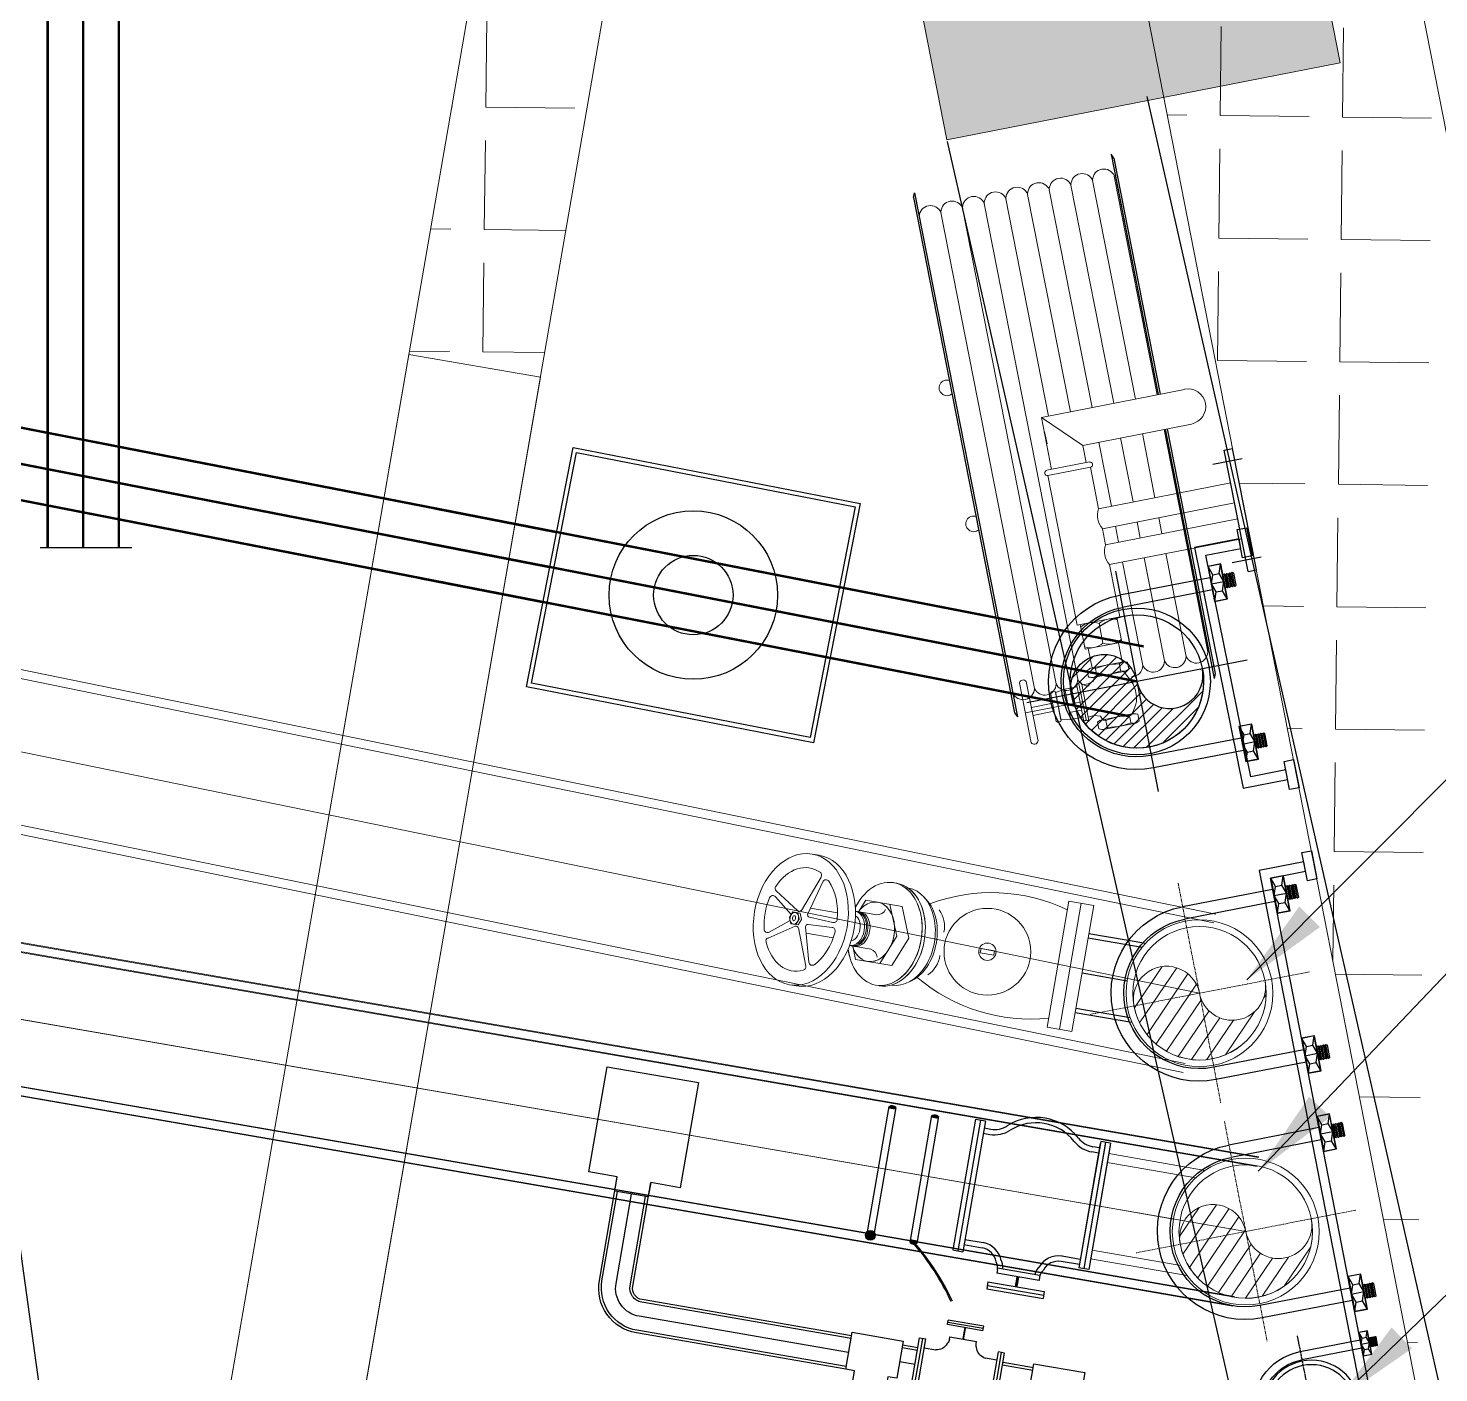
# Model space of a CAD drawing. Header units: inches. Extents: x 257070 to 799932, y -17980 to 269260.
# Drawn here: x 303376 to 304960, y 165335 to 166845 of the extents above; entities that cross this region are included whole.
import ezdxf

# ---------------------------------------------------------------- set-up
doc = ezdxf.new("R2010")
doc.units = ezdxf.units.IN
doc.header["$MEASUREMENT"] = 0
doc.linetypes.add('CENTER', pattern=[2, 1.25, -0.25, 0.25, -0.25])
for name, color, linetype, lineweight in [('0-AES-F-FIRE BOX', 1, 'Continuous', 15), ('0-AES-F-SPRINKLER PIPE', 10, 'Continuous', 15), ('0_AES_HOSE REEL DRUM', 240, 'Continuous', 5), ('E--CONCRETE-4', 4, 'Continuous', 40), ('E--CONCRETE-SHADE', 253, 'Continuous', 20), ('F--BRICKWALL-3', 252, 'Continuous', 30)]:
    doc.layers.add(name, color=color, linetype=linetype, lineweight=lineweight)
doc.layers.add('0-AES-F-HYDRANT PIPE', color=7, linetype='Continuous', lineweight=15, true_color=0xf57247)
for name, color, linetype in [('0-AES-F-RETURN  PIPE', 3, 'Continuous'), ('0-AES-F-SPRINKLER', 10, 'Continuous'), ('0-AES-P-PIPE SUPPORT', 7, 'Continuous'), ('0-aes-water curtan pipe', 200, 'Continuous'), ('basement1_AP$0$A-_ROAD----_E-_-', 2, 'Continuous'), ('FIRE', 10, 'Continuous')]:
    doc.layers.add(name, color=color, linetype=linetype)
doc.styles.get("Standard").update_dxf_attribs({"font": 'arial.ttf'})
doc.dimstyles.new('AES-PLUMBING', dxfattribs={"dimtxt": 100, "dimasz": 100, "dimexe": 0, "dimexo": 0, "dimgap": 0.01, "dimtad": 1, "dimdec": 0, "dimdsep": 46, "dimtxsty": 'Standard', "dimcen": 10, "dimclrd": 7, "dimclre": 7, "dimclrt": 7, "dimadec": 0, "dimazin": 0, "dimtfac": 1, "dimtdec": 0, "dimtmove": 0, "dimatfit": 3, "dimfxl": 1, "dimlwd": -1, "dimlwe": -1, "dimarcsym": 1})

# ---------------------------------------------------------------- blocks, each defined once
blk = doc.blocks.new('A$C1F3236FD')
at = {"color": 1, "linetype": 'ByBlock'}
for p, q in [((274, 4142, 1186077), (274, 420, 1186077)), ((444, 4144, 1186077), (444, 423, 1186077)), ((614, 4147, 1186077), (614, 425, 1186077)), ((784, 4149, 1186077), (784, 2450, 1186077)), ((954, 4151, 1186077), (954, 2450, 1186077)), ((1124, 4154, 1186077), (1124, 2450, 1186077)), ((1294, 4156, 1186077), (1294, 2450, 1186077)), ((1464, 4159, 1186077), (1464, 2450, 1186077)), ((1634, 4161, 1186077), (1634, 2450, 1186077)), ((1642, 4166, 1186077), (1642, 2450, 1186077)), ((727, 2450, 1186077), (1848, 2450, 1186077)), ((727, 2450, 1186077), (727, 2044, 1186077)), ((998, 2179, 1186077), (727, 2450, 1186077)), ((998, 2179, 1186077), (1848, 2179, 1186077)), ((998, 2179, 1186077), (998, 2044, 1186077)), ((1124, 2179, 1186077), (1124, 1678, 1186077)), ((1294, 2179, 1186077), (1294, 1678, 1186077)), ((1464, 2179, 1186077), (1464, 1678, 1186077)), ((691, 2044, 1186077), (1023, 2044, 1186077)), ((691, 2003, 1186077), (691, 833, 1186077)), ((691, 2003, 1186077), (1023, 2003, 1186077)), ((1023, 2003, 1186077), (1023, 1678, 1186077)), ((1023, 1678, 1186077), (2057, 1678, 1186077)), ((1023, 1522, 1186077), (2057, 1522, 1186077)), ((1023, 1522, 1186077), (1023, 1396, 1186077)), ((1124, 1522, 1186077), (1124, 1396, 1186077)), ((1294, 1522, 1186077), (1294, 1396, 1186077)), ((1464, 1522, 1186077), (1464, 1396, 1186077)), ((1023, 1396, 1186077), (2057, 1396, 1186077)), ((1023, 1241, 1186077), (2057, 1241, 1186077)), ((1023, 1241, 1186077), (1023, 833, 1186077)), ((1124, 1241, 1186077), (1124, 432, 1186077)), ((1294, 1241, 1186077), (1294, 435, 1186077)), ((1464, 1241, 1186077), (1464, 437, 1186077)), ((1023, 833, 1186077), (691, 833, 1186077)), ((714, 833, 1186077), (714, 640, 1186077)), ((857, 660, 1186077), (857, 813, 1186077)), ((1000, 833, 1186077), (1000, 640, 1186077)), ((714, 640, 1186077), (1000, 640, 1186077)), ((739, 640, 1186077), (739, 489, 1186077)), ((975, 640, 1186077), (975, 489, 1186077)), ((169, 16, 1186077), (169, 484, 1186077)), ((223, 16, 1186077), (223, 484, 1186077)), ((699, 425, 1186077), (699, 479, 1186077)), ((729, 489, 1186077), (985, 489, 1186077)), ((764, 415, 1186077), (764, 489, 1186077)), ((950, 415, 1186077), (950, 489, 1186077)), ((1015, 425, 1186077), (1015, 479, 1186077)), ((390, 138, 1186077), (390, 363, 1186077)), ((503, 369, 1186077), (427, 357, 1186077)), ((427, 138, 1186077), (427, 363, 1186077)), ((427, 144, 1186077), (427, 357, 1186077)), ((597, 369, 1186077), (503, 369, 1186077)), ((503, 369, 1186077), (503, 131, 1186077)), ((597, 110, 1186077), (597, 391, 1186077)), ((617, 110, 1186077), (617, 391, 1186077)), ((637, 110, 1186077), (637, 391, 1186077)), ((733, 415, 1186077), (987, 415, 1186077)), ((637, 250, 1186077), (171, 250, 1186077)), ((390, 281, 1186077), (223, 281, 1186077)), ((390, 219, 1186077), (223, 219, 1186077)), ((503, 131, 1186077), (427, 144, 1186077)), ((597, 187, 1186077), (503, 187, 1186077)), ((597, 131, 1186077), (503, 131, 1186077)), ((699, 19, 1186077), (699, 73, 1186077)), ((729, 83, 1186077), (985, 83, 1186077)), ((733, 9, 1186077), (987, 9, 1186077)), ((764, 9, 1186077), (764, 83, 1186077)), ((950, 9, 1186077), (950, 83, 1186077)), ((1015, 19, 1186077), (1015, 73, 1186077))]:
    blk.add_line(p, q, dxfattribs=at)
for points in [[(764, 479), (754, 483), (746, 487), (740, 489), (734, 489), (727, 489), (720, 487), (711, 483), (699, 479)], [(764, 479), (795, 483), (820, 487), (840, 489), (858, 489), (876, 489), (895, 487), (920, 483), (950, 479)], [(950, 479), (960, 483), (968, 487), (975, 489), (981, 489), (987, 489), (994, 487), (1003, 483), (1015, 479)], [(764, 425), (754, 421), (746, 418), (740, 416), (734, 415), (727, 416), (720, 418), (711, 421), (699, 425)], [(764, 425), (795, 421), (820, 418), (840, 416), (858, 415), (876, 416), (895, 418), (920, 421), (950, 425)], [(950, 425), (960, 421), (968, 418), (975, 416), (981, 415), (987, 416), (994, 418), (1003, 421), (1015, 425)], [(969, 415), (990, 381), (1005, 352), (1016, 327), (1024, 306), (1029, 287), (1031, 270), (1032, 254), (1032, 238), (1031, 223), (1030, 206), (1028, 189), (1023, 171), (1015, 151), (1004, 130), (988, 106), (968, 80)], [(764, 73), (754, 77), (746, 80), (740, 82), (734, 83), (727, 82), (720, 80), (711, 77), (699, 73)], [(764, 19), (754, 14), (746, 11), (740, 9), (734, 9), (727, 9), (720, 11), (711, 14), (699, 19)], [(764, 73), (795, 77), (820, 80), (840, 82), (858, 83), (876, 82), (895, 80), (920, 77), (950, 73)], [(764, 19), (795, 14), (820, 11), (840, 9), (858, 9), (876, 9), (895, 11), (920, 14), (950, 19)], [(950, 73), (960, 77), (968, 80), (975, 82), (981, 83), (987, 82), (994, 80), (1003, 77), (1015, 73)], [(950, 19), (960, 14), (968, 11), (975, 9), (981, 9), (987, 9), (994, 11), (1003, 14), (1015, 19)]]:
    blk.add_lwpolyline(points, dxfattribs=at)
at = {"color": 1, "linetype": 'ByBlock', "elevation": 1186077}
for points in [[(741, 415), (731, 386), (685, 374), (637, 376)], [(741, 85), (731, 114), (685, 126), (637, 124)]]:
    blk.add_lwpolyline(points, dxfattribs=at)
at = {"color": 1, "linetype": 'ByBlock'}
for centre, radius, start, end in [((1039, 4137, 1186077), 86.9, 11.195, 167.1741), ((1209, 4139, 1186077), 86.9, 11.195, 167.1741), ((1379, 4142, 1186077), 86.9, 11.195, 167.1741), ((1549, 4144, 1186077), 86.9, 11.195, 167.1741), ((189, 4125, 1186077), 86.9, 11.195, 167.1741), ((359, 4127, 1186077), 86.9, 11.195, 167.1741), ((529, 4130, 1186077), 86.9, 11.195, 167.1741), ((699, 4132, 1186077), 86.9, 11.195, 167.1741), ((869, 4135, 1186077), 86.9, 11.195, 167.1741), ((60, 2813, 1186077), 60.2, 60.8161, 299.1839), ((1848, 2315, 1186077), 136, 270, 90), ((691, 2023, 1186077), 20.5, 90, 270), ((1023, 2023, 1186077), 20.5, 270, 90), ((60, 1749, 1186077), 60.2, 60.8161, 299.1839), ((1151, 1600, 1186077), 149, 148.6174, 211.3826), ((1151, 1319, 1186077), 149, 148.6174, 211.3826), ((785, 690, 1186077), 143, 59.5464, 119.6317), ((930, 690, 1186077), 143, 60.3683, 120.4536), ((785, 783, 1186077), 143, 240.3683, 300.4536), ((930, 783, 1186077), 143, 239.5464, 299.6317), ((196, 471, 1186077), 30, 26.6415, 153.3585), ((1209, 452, 1186077), 86.9, 192.8259, 348.805), ((1379, 454, 1186077), 86.9, 192.8259, 348.805), ((1549, 456, 1186077), 86.9, 192.8259, 348.805), ((189, 437, 1186077), 86.9, 192.8259, 348.805), ((359, 439, 1186077), 86.9, 192.8259, 348.805), ((409, 345, 1186077), 25.8, 43.7157, 136.2843), ((529, 442, 1186077), 86.9, 192.8259, 348.805), ((699, 444, 1186077), 86.9, 192.8259, 264.8765), ((1039, 449, 1186077), 86.9, 259.6321, 348.805), ((409, 155, 1186077), 25.8, 223.7157, 316.2843), ((607, 110, 1186077), 9.95, 180, 0), ((627, 110, 1186077), 9.95, 180, 0), ((196, 30, 1186077), 30, 206.6415, 333.3585)]:
    blk.add_arc(centre, radius, start, end, dxfattribs=at)
at = {"layer": 'FIRE', "color": 1, "linetype": 'ByBlock'}
for p, q in [((89, 4297, 1186077), (104, 4331, 1186077)), ((89, 4297, 1186077), (89, 265, 1186077)), ((104, 4331, 1186077), (104, 230, 1186077)), ((1657, 4297, 1186077), (1642, 4331, 1186077)), ((1642, 4331, 1186077), (1642, 2450, 1186077)), ((1657, 4297, 1186077), (1657, 2450, 1186077)), ((731, 2243, 1186077), (731, 2338, 1186077)), ((1634, 2179, 1186077), (1634, 439, 1186077)), ((1642, 2179, 1186077), (1642, 444, 1186077)), ((1642, 2179, 1186077), (1642, 230, 1186077)), ((1657, 2179, 1186077), (1657, 265, 1186077)), ((1949, 1844, 1186077), (2178, 1844, 1186077)), ((2057, 1934, 1186077), (2122, 1934, 1186077)), ((2057, 984, 1186077), (2057, 1934, 1186077)), ((2122, 984, 1186077), (2122, 1934, 1186077)), ((1949, 1075, 1186077), (2178, 1075, 1186077)), ((2057, 984, 1186077), (2122, 984, 1186077)), ((89, 265, 1186077), (104, 230, 1186077)), ((1657, 265, 1186077), (1642, 230, 1186077))]:
    blk.add_line(p, q, dxfattribs=at)
blk = doc.blocks.new('A$C554B747C')
at = {"layer": '0-AES-F-FIRE BOX'}
for p, q in [((71.6, 108.8), (-71.9, 108.8)), ((-71.9, 108.8), (-71.9, 80.5)), ((71.6, 108.8), (71.6, 80.5)), ((71.6, 94.6), (-71.9, 94.6)), ((71.6, 80.5), (-71.9, 80.5)), ((2.5, 7.7), (-2.5, 7.7)), ((-2.5, -7.7), (-2.5, 7.7)), ((2.5, -7.7), (2.5, 7.7)), ((2.5, -7.7), (-2.5, -7.7)), ((0, -89.4), (-33.7, -103.1)), ((0, -89.4), (33.7, -103.1)), ((0, -103.1), (-33.7, -116.9)), ((-33.7, -144.4), (-33.7, -103.1)), ((0, -103.1), (33.7, -116.9)), ((33.7, -144.4), (33.7, -103.1)), ((58.4, -116.9), (58.4, -113.2)), ((-19.5, -153.8), (-19.5, -129.3)), ((19.5, -153.8), (19.5, -129.3)), ((-33.7, -144.4), (-19.5, -150.2)), ((33.7, -144.4), (19.5, -150.2)), ((-14.4, -173.4), (-14.4, -204.1)), ((14.4, -173.4), (14.4, -204.1)), ((-2.8, -176.5), (-4.1, -203.6)), ((2.8, -176.5), (4.1, -203.6)), ((-74.5, -204.6), (-74.5, -212.7)), ((-50.8, -198.3), (-9.9, -213.8)), ((-45.8, -195.5), (-7.4, -206)), ((45.8, -195.5), (7.4, -206)), ((50.8, -198.3), (9.9, -213.8)), ((74.5, -212.7), (74.5, -204.6)), ((-26.9, -245.4), (-8.7, -217.7)), ((0, -211.8), (-6.7, -214.6)), ((0, -214.6), (-6.7, -217.3)), ((-6.7, -222.8), (-6.7, -214.6)), ((0, -211.8), (6.7, -214.6)), ((0, -214.6), (6.7, -217.3)), ((6.7, -222.8), (6.7, -214.6)), ((26.9, -245.4), (8.7, -217.7)), ((-20.2, -245.1), (-3.4, -224.2)), ((0, -225.6), (-6.7, -222.8)), ((0, -225.6), (6.7, -222.8)), ((20.2, -245.1), (3.4, -224.2))]:
    blk.add_line(p, q, dxfattribs=at)
for radius in [48.7, 9.69]:
    blk.add_circle((0, 0), radius, dxfattribs=at)
for centre, radius, start, end in [((127.5, 27), 196.6, 164.2108, 210.5213), ((-127.5, 27), 196.6, 329.4787, 15.7892), ((-14.5, -83), 31.2, 88.0313, 135.9908), ((14.5, -83), 31.2, 44.0092, 91.9687), ((-30.5, -131.5), 11.2, 11.0684, 72.6602), ((30.5, -131.5), 11.2, 107.3398, 168.9316), ((-6.7, -176.3), 3.89, 357.2205, 94.7862), ((6.7, -176.3), 3.89, 85.2138, 182.7795), ((-44.8, -191.8), 3.89, 133.8645, 254.7795), ((44.8, -191.8), 3.89, 285.2205, 46.1355), ((-52.2, -201.9), 3.89, 69.2205, 155.1588), ((-6.7, -203.5), 2.6, 254.7795, 357.2205), ((6.7, -203.5), 2.6, 182.7795, 285.2205), ((52.2, -201.9), 3.89, 24.8412, 110.7795), ((-10.9, -216.3), 2.6, 326.7795, 69.2205), ((10.9, -216.3), 2.6, 110.7795, 213.2205), ((-30.1, -243.3), 3.89, 245.9255, 326.7795), ((-17.1, -247.6), 3.89, 141.2205, 257.3777), ((17.1, -247.6), 3.89, 282.6223, 38.7795), ((30.1, -243.3), 3.89, 213.2205, 294.0745)]:
    blk.add_arc(centre, radius, start, end, dxfattribs=at)
for centre, major_axis, ratio, start_param, end_param in [((0, -99.5), (55.2, 0), 0.707107, -0.004902, 3.146495), ((0, -94.9), (-52.3, 0), 0.701646, 3.553827, 5.87095), ((0, -113.2), (58.4, 0), 0.707107, 0, 2.786111), ((0, -116.9), (-58.4, 0), 0.707107, 1.987436, 5.918785), ((0, -130.7), (-33.7, 0), 0.721611, 2.186239, 6.007537), ((0, -116.9), (58.4, 0), 0.707107, 3.784133, 4.295749), ((0, -130.7), (33.7, 0), 0.721611, 3.417241, 4.096946), ((0, -148), (-19.5, 0), 0.707107, 3.141593, 6.283185), ((0, -150.4), (-19.5, 0), 0.707107, 3.141593, 6.283185), ((0, -152), (-19.5, 0), 0.707107, 3.141593, 6.283185), ((0, -154.1), (-19.5, 0), 0.707107, 3.16624, 6.258538), ((0, -204.6), (-74.5, 0), 0.707107, 3.141593, 6.283185), ((0, -154.3), (-14.4, 0), 0.619861, 3.293146, 6.131632), ((0, -212.7), (-58.6, 0), 0.693384, -1.450623, -0.624962), ((0, -212.7), (58.6, 0), 0.693384, 0.624962, 1.450623), ((0, -212.7), (-58.6, 0), 0.693384, -0.310604, 0.998397), ((0, -212.7), (58.6, 0), 0.693384, -0.998397, 0.310604), ((0, -212.7), (58.6, 0), 0.693384, 4.400005, 5.024773)]:
    blk.add_ellipse(centre, major_axis=major_axis, ratio=ratio, start_param=start_param, end_param=end_param, dxfattribs=at)
at = {"layer": '0-AES-F-FIRE BOX', "extrusion": (0, 0, -1)}
for centre, major_axis, ratio, start_param, end_param in [((0, -116.9), (58.4, 0), 0.707107, 1.987436, 5.918785), ((0, -113.2), (-58.4, 0), 0.707107, 0, 2.786111), ((0, -130.7), (33.7, 0), 0.721611, 2.186239, 6.007537)]:
    blk.add_ellipse(centre, major_axis=major_axis, ratio=ratio, start_param=start_param, end_param=end_param, dxfattribs=at)
at = {"layer": '0-AES-F-FIRE BOX'}
for centre, major_axis, ratio in [((0, -212.7), (74.5, 0), 0.707107), ((0, -220.1), (6.74, 0), 0.721611), ((0, -220.4), (-2.9, 0), 0.586664)]:
    blk.add_ellipse(centre, major_axis=major_axis, ratio=ratio, dxfattribs=at)
blk = doc.blocks.new('A$C254949A7')
at = {"color": 7, "linetype": 'Continuous', "lineweight": -3}
for p, q in [((-0.0213, 0.0548), (0.0191, 0.0547)), ((-0.0213, 0.0498), (-0.0213, 0.0548)), ((-0.0213, 0.0523), (0.0191, 0.0523)), ((-0.0213, 0.0498), (0.0191, 0.0498)), ((0.0191, 0.0498), (0.0191, 0.0547)), ((0.0141, 0.0365), (-0.0163, 0.0365)), ((-0.0163, 0.0338), (-0.0163, 0.0365)), ((0.0141, 0.0338), (0.0141, 0.0365)), ((-0.0497, -0.0303), (-0.0496, 0.0292)), ((-0.0496, 0.0292), (-0.0425, 0.0292)), ((-0.0496, 0.0292), (-0.0425, 0.0292)), ((-0.0461, -0.0303), (-0.0461, 0.0292)), ((-0.0425, -0.0303), (-0.0425, 0.0292)), ((-0.0425, -0.0303), (-0.0425, 0.0292)), ((-0.0425, 0.0197), (-0.0294, 0.0197)), ((0.0403, 0.0196), (0.0272, 0.0196)), ((0.0403, -0.0303), (0.0403, 0.0297)), ((0.0474, 0.0297), (0.0403, 0.0297)), ((0.0403, -0.0303), (0.0403, 0.0297)), ((0.0474, 0.0297), (0.0403, 0.0297)), ((0.0438, -0.0303), (0.0438, 0.0297)), ((0.0474, -0.0303), (0.0474, 0.0297)), ((-0.0497, -0.0303), (-0.0425, -0.0303)), ((-0.0425, -0.0186), (-0.0377, -0.0186)), ((0.0403, -0.0211), (0.0355, -0.0211)), ((0.0474, -0.0303), (0.0403, -0.0303))]:
    blk.add_line(p, q, dxfattribs=at)
at = {"color": 7, "linetype": 'Continuous', "lineweight": -3, "const_width": 0.00206}
blk.add_lwpolyline([(-0.0011, 0.0365), (-0.0011, 0.0498)], dxfattribs=at)
at = {"color": 7, "linetype": 'Continuous', "lineweight": -3}
for centre, radius, start, end in [((-0.0246, 0.0338), 0.00825, 321.8485, 359.9703), ((0.0223, 0.0338), 0.00825, 179.9703, 218.0921), ((-0.0307, 0.0329), 0.0133, 275.3958, 341.6166), ((0.0284, 0.0329), 0.0133, 198.324, 264.5448), ((-0.0378, -0.0351), 0.0165, 47.8481, 89.9703), ((0, 0), 0.0352, 220.6421, 313.9336), ((0.0355, -0.0376), 0.0165, 89.9703, 132.0925)]:
    blk.add_arc(centre, radius, start, end, dxfattribs=at)
blk = doc.blocks.new('A$C626256CC')
at = {"layer": '0-AES-F-SPRINKLER PIPE', "lineweight": -3}
for points in [[(60.7, -312.7, -0.05453), (62, -313.9, -0.072254), (160.7, -250.2), (160, -248.2, 0.075072)], [(-150.9, -271.4), (-152.8, -282.6, -0.322125)], [(-147.9, -271.9), (-150.9, -271.4), (-152.8, -282.6), (-149.9, -283.1)], [(63, -308.3), (57.6, -307.4), (55.6, -318.6), (61, -319.5)], [(61, -319.5, 0.322125), (63, -308.3)], [(-166.3, -343.5), (-168.3, -354.7, -0.322125)], [(-163.4, -344), (-166.3, -343.5), (-168.3, -354.7), (-165.3, -355.2)], [(50.3, -378.4, 1), (47.5, -394.5, 1)], [(42.9, -391.2, 0.322158), (44.8, -380)]]:
    blk.add_hatch(color=7, dxfattribs=at).paths.add_polyline_path(points)
at = {"layer": '0-AES-F-SPRINKLER PIPE', "color": 7, "linetype": 'Continuous', "lineweight": -3}
for p, q in [((-106.4, 18.4), (-109.3, 1.7)), ((-109.3, 1.7), (103.5, -35.1)), ((-107.8, 10), (104.9, -26.7)), ((-106.4, 18.4), (106.4, -18.4)), ((-105.4, 1), (103.5, -35.1)), ((-103.9, 9.4), (104.9, -26.7)), ((-102.5, 17.7), (106.4, -18.4)), ((-98.2, -0.2), (-100.1, -11.5)), ((-89.5, -1.7), (-91.4, -13)), ((106.4, -18.4), (103.5, -35.1)), ((106.4, -18.4), (103.5, -35.1)), ((89.6, -32.7), (84.2, -63.4)), ((98.3, -34.2), (93, -64.9)), ((127.6, -188.2), (143.9, -93.3)), ((133.4, -189.2), (149.8, -94.3)), ((143.9, -93.3), (155.6, -95.4)), ((143.9, -93.3), (155.6, -95.4)), ((116.4, -100.7), (104.1, -172)), ((125.1, -102.2), (112.8, -173.5)), ((118.7, -101.1), (125.1, -102.2)), ((139.2, -190.2), (155.6, -95.4)), ((-131.8, -194.7), (-129.8, -183.4)), ((-123.1, -196.2), (-121.1, -184.9)), ((106.4, -172.4), (112.8, -173.5)), ((127.6, -188.2), (139.2, -190.2)), ((-146.6, -209.3), (-143.7, -192.6)), ((-146.6, -209.3), (-143.7, -192.6)), ((-146.6, -209.3), (73.7, -247.4)), ((-146.6, -209.3), (73.7, -247.4)), ((-145.1, -201), (75.2, -239)), ((-143.7, -192.6), (76.6, -230.7)), ((56, -227.1), (61.3, -196.3)), ((64.7, -228.6), (70, -197.9)), ((73.7, -247.4), (76.6, -230.7))]:
    blk.add_line(p, q, dxfattribs=at)
at = {"layer": '0-AES-F-SPRINKLER PIPE', "color": 7, "lineweight": -3}
for p, q in [((-150.9, -271.4, 0), (-152.8, -282.6, 0)), ((63, -308.3, 0), (61, -319.5, 0)), ((-166.3, -343.5, 0), (-168.3, -354.7, 0)), ((44.8, -380, 0), (42.9, -391.2, 0)), ((44.8, -380, 0), (42.9, -391.2, 0))]:
    blk.add_line(p, q, dxfattribs=at)
at = {"layer": '0-AES-F-SPRINKLER PIPE', "color": 7, "linetype": 'Continuous', "lineweight": -3, "const_width": 4.91}
blk.add_lwpolyline([(118.9, -137.8), (135.7, -140.8)], dxfattribs=at)
at = {"layer": '0-AES-F-SPRINKLER PIPE', "color": 7, "lineweight": -3}
for points in [[(-150.9, -271.4), (-147.9, -271.9), (-149.9, -283.1), (-152.8, -282.6)], [(61, -319.5), (-152.8, -282.6), (-150.9, -271.4)], [(-150.9, -271.4), (63, -308.3), (61, -319.5)], [(-166.3, -343.5), (44.8, -380), (42.9, -391.2), (-168.3, -354.7)]]:
    blk.add_lwpolyline(points, dxfattribs=at)
blk.add_lwpolyline([(-163.4, -344), (-165.3, -355.2), (-168.3, -354.7), (-166.3, -343.5)], close=True, dxfattribs=at)
blk.add_circle((48.9, -386.4, 0), 8.15, dxfattribs=at)
at = {"layer": '0-AES-F-SPRINKLER PIPE', "color": 7, "linetype": 'Continuous', "lineweight": -3}
for centre, radius, start, end in [((-138.9, -4.8), 39.3, 308.0799, 350.2021), ((-138.9, -4.8), 48.2, 308.0799, 350.2021), ((-58.7, -107.2), 90.8, 128.0799, 212.3243), ((-58.7, -107.2), 81.9, 128.0799, 212.3243), ((122.1, -69.3), 38.4, 171.5084, 240.1647), ((122.1, -69.3), 29.5, 171.5084, 240.1647), ((122.1, -81.7), 19.7, 222.0803, 260.2021), ((122.1, -81.7), 28.5, 222.0803, 255.4387), ((-168.6, -176.7), 39.3, 350.2021, 32.3243), ((-168.6, -176.7), 48.2, 350.2021, 32.3243), ((99, -203.5), 38.4, 100.2394, 168.8958), ((103, -191.8), 28.5, 84.9655, 118.3239), ((99, -203.5), 29.5, 100.2394, 168.8958), ((103, -191.8), 19.7, 80.2021, 118.3239)]:
    blk.add_arc(centre, radius, start, end, dxfattribs=at)
at = {"layer": '0-AES-F-SPRINKLER PIPE', "color": 7, "lineweight": -3}
for centre, radius, start, end in [((324.2, -609.2, 0), 396.6, 114.4479, 131.782), ((330.6, -621.7, 0), 408.5, 114.5756, 131.1063), ((-144, -278.3, 0), 9.73, 134.4922, 205.912), ((54.2, -312.6, 0), 9.73, 314.4922, 25.912), ((-159.5, -350.4, 0), 9.73, 134.4922, 205.912), ((36, -384.2, 0), 9.73, 314.4922, 25.912)]:
    blk.add_arc(centre, radius, start, end, dxfattribs=at)
blk = doc.blocks.new('PIPE SUPPORT')
at = {"layer": '0-AES-P-PIPE SUPPORT'}
for points in [[(-166.5, 129.3), (-167, 128.3), (-166.5, 127.3), (-167, 126.4), (-166.5, 125.4), (-167, 124.4), (-166.5, 123.4), (-167, 122.5), (-166.5, 121.5)], [(-167, 128.3), (-156.8, 128.3)], [(-167, 126.4), (-156.8, 126.4)], [(-167, 124.4), (-156.8, 124.4)], [(-166.5, 129.3), (-157.3, 129.3)], [(-166.5, 127.3), (-157.3, 127.3)], [(-166.5, 125.4), (-157.3, 125.4)], [(-157.3, 129.3), (-156.8, 128.3), (-157.3, 127.3), (-156.8, 126.4), (-157.3, 125.4), (-156.8, 124.4), (-157.3, 123.4), (-156.8, 122.5), (-157.3, 121.5)], [(-47.3, 129.3), (-47.9, 128.3), (-47.3, 127.3), (-47.9, 126.4), (-47.3, 125.4), (-47.9, 124.4), (-47.3, 123.4), (-47.9, 122.5), (-47.3, 121.5)], [(-47.9, 128.3), (-37.7, 128.3)], [(-47.9, 126.4), (-37.7, 126.4)], [(-47.9, 124.4), (-37.7, 124.4)], [(-47.3, 129.3), (-38.2, 129.3)], [(-47.3, 129.3), (-38.2, 129.3)], [(-47.3, 127.3), (-38.2, 127.3)], [(-47.3, 125.4), (-38.2, 125.4)], [(-38.2, 129.3), (-37.7, 128.3), (-38.2, 127.3), (-37.7, 126.4), (-38.2, 125.4), (-37.7, 124.4), (-38.2, 123.4), (-37.7, 122.5), (-38.2, 121.5)], [(-174.6, 121.1), (-168.2, 118.8), (-161.8, 121.1), (-155.4, 118.8), (-148.9, 121.1)], [(-174.6, 121.1), (-148.9, 121.1)], [(-174.6, 111.9), (-174.6, 121.1)], [(-174.6, 111.9), (-168.2, 114.2), (-161.8, 111.9), (-155.4, 114.2), (-148.9, 111.9)], [(-168.2, 114.2), (-168.2, 118.8)], [(-167, 122.5), (-156.8, 122.5)], [(-166.5, 121.5), (-166.6, 121.3)], [(-166.5, 123.4), (-157.3, 123.4)], [(-166.5, 121.5), (-157.3, 121.5)], [(-161.8, 111.9), (-161.8, 121.1)], [(-157.3, 121.5), (-157.2, 121.3)], [(-155.4, 114.2), (-155.4, 118.8)], [(-55.7, 121.1), (-49.3, 118.8), (-42.9, 121.1), (-36.5, 118.8), (-30, 121.1)], [(-55.7, 111.9), (-49.3, 114.2), (-42.9, 111.9), (-36.5, 114.2), (-30, 111.9)], [(-49.3, 114.2), (-49.3, 118.8)], [(-47.9, 122.5), (-37.7, 122.5)], [(-47.3, 121.5), (-47.5, 121.3)], [(-47.3, 123.4), (-38.2, 123.4)], [(-47.3, 121.5), (-38.2, 121.5)], [(-42.9, 111.9), (-42.9, 121.1)], [(-38.2, 121.5), (-38.1, 121.3)], [(-36.5, 114.2), (-36.5, 118.8)], [(-166.5, 111.7), (-166.5, 44.7)], [(-157.3, 111.7), (-157.3, 44.7)], [(-47.3, 111.7), (-47.3, 44.7)], [(-38.2, 111.7), (-38.2, 44.7)]]:
    blk.add_lwpolyline(points, dxfattribs=at)
for points in [[(-174.8, 121.3), (-148.8, 121.3), (-148.8, 111.7), (-174.8, 111.7)], [(-174.6, 121.1), (-148.9, 121.1), (-148.9, 111.9), (-174.6, 111.9)], [(-55.9, 121.3), (-29.9, 121.3), (-29.9, 111.7), (-55.9, 111.7)], [(-55.7, 121.1), (-30, 121.1), (-30, 111.9), (-55.7, 111.9)]]:
    blk.add_lwpolyline(points, close=True, dxfattribs=at)
for radius, start, end in [(64.2, 180.0022, 269.9978), (55, 180.0022, 269.9978), (55, 270.0022, 359.9978), (64.2, 270.0022, 359.9978)]:
    blk.add_arc((-102.3, 44.7), radius, start, end, dxfattribs=at)
blk = doc.blocks.new('SOIL STACK DIA 100 mm')
h = blk.add_hatch()
h.set_pattern_fill('ANSI31', color=256, scale=3)
h.set_pattern_definition([(45, (-27850.841, 26658.129), (-6.735192, 6.735192), [])])
edge = h.paths.add_edge_path()
edge.add_arc((0, 0), 50, 270, 450)
edge.add_arc((0, 25), 25, 90, 270)
edge.add_arc((0, -25), 25, -90, 90, ccw=False)
at = {"linetype": 'CENTER', "ltscale": 2}
for points in [[(0, -84), (0, 84)], [(-84, 0), (84, 0)]]:
    blk.add_lwpolyline(points, dxfattribs=at)
blk.add_lwpolyline([(0, -50, 1), (0, 50, 1), (0, 0, -1), (0, -50, -1)], format="xyb")
for radius in [55, 50]:
    blk.add_circle((0, 0), radius)
at = {"layer": '0-AES-P-PIPE SUPPORT', "ltscale": 150, "xscale": 1.0267966073826, "yscale": 1.0267966073826, "zscale": 1.0267966073826, "rotation": 179.9992056182128}
blk.add_blockref('PIPE SUPPORT', (-105.1, 46.1), dxfattribs=at)
blk = doc.blocks.new('deloge valve')
at = {"layer": '0-aes-water curtan pipe', "color": 0}
for points in [[(41985.5, 302448.1), (41985.5, 302119.4), (41711.6, 302119.4), (41711.6, 302448.1)], [(41980.5, 302443.1), (41980.5, 302124.4), (41716.6, 302124.4), (41716.6, 302443.1)]]:
    blk.add_lwpolyline(points, close=True, dxfattribs=at)
for radius in [94.6, 44.6]:
    blk.add_circle((41848.6, 302283.7), radius, dxfattribs=at)
blk = doc.blocks.new('*U766')
at = {"layer": '0-AES-F-SPRINKLER PIPE', "color": 200, "lineweight": 30, "const_width": 2.67}
for points in [[(-1770300, 109803), (-1770300, 100475.5)], [(-1770220, 109803), (-1770220, 100475.5)]]:
    blk.add_lwpolyline(points, dxfattribs=at)
at = {"layer": '0-AES-F-SPRINKLER PIPE', "color": 252, "lineweight": 30, "const_width": 2.67}
blk.add_lwpolyline([(-1770260, 109803), (-1770260, 100475.5)], dxfattribs=at)
blk = doc.blocks.new('*U764')
at = {"layer": '0-AES-F-SPRINKLER PIPE', "color": 200, "lineweight": 30, "const_width": 2.67}
for points in [[(-1770300, 101742.5), (-1770300, 101603)], [(-1770220, 101742.5), (-1770220, 101603)]]:
    blk.add_lwpolyline(points, dxfattribs=at)
at = {"layer": '0-AES-F-SPRINKLER PIPE', "color": 252, "lineweight": 30, "const_width": 2.67}
blk.add_lwpolyline([(-1770260, 101742.5), (-1770260, 101603)], dxfattribs=at)
blk = doc.blocks.new('*U765')
at = {"layer": '0-AES-F-SPRINKLER PIPE', "color": 200, "lineweight": 30, "const_width": 2.67}
for points in [[(-1770300, 102301.6), (-1770300, 101808.6)], [(-1770220, 102301.6), (-1770220, 101808.6)]]:
    blk.add_lwpolyline(points, dxfattribs=at)
at = {"layer": '0-AES-F-SPRINKLER PIPE', "color": 252, "lineweight": 30, "const_width": 2.67}
blk.add_lwpolyline([(-1770260, 102301.6), (-1770260, 101808.6)], dxfattribs=at)
blk = doc.blocks.new('A$C29124790')
at = {"layer": '0-aes-water curtan pipe'}
h = blk.add_hatch(dxfattribs=at)
h.set_pattern_fill('ANSI31', color=256, scale=3)
h.set_pattern_definition([(45, (-329892.133, -142677.929), (-6.7351921, 6.7351921), [])])
edge = h.paths.add_edge_path()
edge.add_arc((-73.6, -14.3), 75, -169.003, 10.997, ccw=False)
edge.add_arc((-110.4, -21.5), 37.5, 10.997, 190.997, ccw=False)
edge.add_arc((-36.8, -7.2), 37.5, 190.997, 370.997)
for points in [[(-97.7, 109.4), (-49.6, -138)], [(50.1, 9.7), (-197.3, -38.3)]]:
    blk.add_lwpolyline(points, dxfattribs=at)
blk.add_lwpolyline([(0, 0, -1), (-147.2, -28.6, -1), (-73.6, -14.3, 1), (0, 0, 1)], format="xyb", dxfattribs=at)
for radius in [82.5, 75]:
    blk.add_circle((-73.6, -14.3), radius, dxfattribs=at)
at = {"layer": '0-AES-P-PIPE SUPPORT', "ltscale": 150, "xscale": -1.5401949110739, "yscale": 1.5401949110739, "zscale": 1.5401949110739, "rotation": 280.9977885643588}
blk.add_blockref('PIPE SUPPORT', (-171.6, 127.2), dxfattribs=at)
blk = doc.blocks.new('*U763')
at = {"layer": '0-AES-F-SPRINKLER PIPE', "color": 200, "lineweight": 30, "const_width": 2.67}
for points in [[(-1770300, 102805.7), (-1770300, 99773.9)], [(-1770220, 102805.7), (-1770220, 99773.9)]]:
    blk.add_lwpolyline(points, dxfattribs=at)
at = {"layer": '0-AES-F-SPRINKLER PIPE', "color": 252, "lineweight": 30, "const_width": 2.67}
blk.add_lwpolyline([(-1770260, 102805.7), (-1770260, 99773.9)], dxfattribs=at)
blk = doc.blocks.new('*U767')
at = {"layer": '0-AES-F-SPRINKLER PIPE', "color": 200, "lineweight": 30, "const_width": 2.67}
for points in [[(-1770300, 102059.9), (-1770300, 101711.7)], [(-1770220, 102059.9), (-1770220, 101711.7)]]:
    blk.add_lwpolyline(points, dxfattribs=at)
at = {"layer": '0-AES-F-SPRINKLER PIPE', "color": 252, "lineweight": 30, "const_width": 2.67}
blk.add_lwpolyline([(-1770260, 102059.9), (-1770260, 101711.7)], dxfattribs=at)

msp = doc.modelspace()

# ---------------------------------------------------------------- hatches: boundary and pattern name
at = {"layer": '0-AES-F-FIRE BOX', "ltscale": 1000}
h = msp.add_hatch(dxfattribs=at)
h.set_pattern_fill('ANGLE', scale=500, angle=-0.6655)
h.set_pattern_definition([(359.33454, (-260562.02, 3076.27), (1.59695, 137.490726), [100, -37.5]), (89.33454, (-260562.02, 3076.27), (-137.490726, 1.59695), [100, -37.5])])
h.paths.add_polyline_path([(304308.8, 168518), (305074.4, 164606.1), (303673, 164849)], flags=16)
h.paths.add_polyline_path([(304287.6, 169274.4), (304546.2, 168875.5), (305428.6, 164391), (303499.6, 164726.7)])
h.paths.add_polyline_path([(303951, 166453.4), (303803.2, 166479), (303592, 165260.1), (303739.8, 165234.5)], flags=16)
at = {"layer": 'E--CONCRETE-SHADE', "ltscale": 2}
msp.add_hatch(color=8, dxfattribs=at).paths.add_polyline_path([(304020.2, 168697.5), (304407.6, 166720.1), (304849.2, 166806.6), (304494.7, 168615.3), (304747.6, 168571.6), (304824.3, 169015), (304097, 169140.9)])

# ---------------------------------------------------------------- linework, layer by layer
at = {"layer": '0-AES-F-FIRE BOX', "color": 7, "ltscale": 1000, "elevation": 0}
msp.add_lwpolyline([(304287.6, 169274.4), (304546.2, 168875.5), (305428.6, 164391), (303499.6, 164726.7)], close=True, dxfattribs=at)
for points in [[(304308.8, 168518), (305074.4, 164606.1), (303673, 164849), (304308.8, 168518)], [(303951, 166453.4), (303803.2, 166479), (303592, 165260.1), (303739.8, 165234.5), (303951, 166453.4)]]:
    msp.add_lwpolyline(points, dxfattribs=at)
at = {"layer": '0-AES-F-HYDRANT PIPE', "lineweight": -3}
for p, q in [((304566.2, 165823.8, 0), (304627.1, 165813.3, 0)), ((304567.1, 165828.8, 0), (304630.9, 165817.7, 0)), ((304559.4, 165784.4, 0), (304610, 165775.6, 0)), ((304559.4, 165784.4, 0), (304610, 165775.6, 0)), ((304551.7, 165740.1, 0), (304615.5, 165729, 0)), ((304552.6, 165745, 0), (304613.4, 165734.5, 0))]:
    msp.add_line(p, q, dxfattribs=at)
at = {"layer": '0-AES-F-HYDRANT PIPE', "ltscale": 1000, "elevation": 0}
for points in [[(304709.5, 165850.4), (300432, 166726)], [(304707.5, 165840.6), (300430.5, 166716.1)], [(304691.3, 165761.6), (300418.1, 166636.3)], [(304673.1, 165672.7), (300404.3, 166546.5)], [(304675.1, 165682.5), (300405.8, 166556.4)]]:
    msp.add_lwpolyline(points, dxfattribs=at)
at = {"layer": '0-AES-F-HYDRANT PIPE', "color": 7, "lineweight": -3}
msp.add_lwpolyline([(304744.2, 166284.3), (304750.3, 166252.7), (304739.8, 166250.7), (304733.7, 166282.2)], close=True, dxfattribs=at)
msp.add_lwpolyline([(304792.6, 165990.3), (304788.3, 166012.3), (304748.9, 166004.7), (304698.3, 166253.5), (304737.7, 166261.2), (304735.7, 166271.7), (304685.7, 166262), (304740.3, 165992), (304790.3, 166001.8)], dxfattribs=at)
at = {"layer": '0-AES-F-HYDRANT PIPE', "color": 7, "lineweight": -3, "elevation": 0}
for points in [[(304797, 166023.9), (304803.1, 165992.3), (304792.6, 165990.3), (304786.4, 166021.8)], [(304817, 165921.5), (304823.1, 165890), (304812.6, 165887.9), (304806.4, 165919.5)]]:
    msp.add_lwpolyline(points, close=True, dxfattribs=at)
msp.add_lwpolyline([(304942.2, 165220.8), (304940.2, 165231.4), (304900.7, 165223.7), (304771.1, 165890.8), (304810.5, 165898.5), (304808.5, 165909), (304758.5, 165899.3), (304892.2, 165211.1), (304942.2, 165220.8)], dxfattribs=at)
at = {"layer": '0-AES-F-RETURN  PIPE', "lineweight": -3, "elevation": 0}
msp.add_lwpolyline([(304072.1, 165532.9), (304034.7, 165539.4), (304037.4, 165555.4), (304005.6, 165560.9), (304026.1, 165679.1), (304128.6, 165661.3), (304108.1, 165543.1), (304074.9, 165548.9)], close=True, dxfattribs=at)
for points in [[(304294, 165339.4), (304058.8, 165380.1, -0.414214), (304017.3, 165439.1), (304037.4, 165555.4)], [(304300.5, 165376.8), (304065.3, 165417.5, -0.414214), (304054.7, 165432.6), (304074.9, 165548.9)], [(304294.5, 165342.4), (304059.4, 165383.1, -0.414214), (304020.2, 165438.5), (304037.6, 165538.9)], [(304297.2, 165358.1), (304062.1, 165398.8, -0.414214), (304036, 165435.8), (304053.4, 165536.1)], [(304300, 165373.9), (304064.8, 165414.6, -0.414214), (304051.8, 165433.1), (304069.1, 165533.4)]]:
    msp.add_lwpolyline(points, format="xyb", dxfattribs=at)
at = {"layer": '0-AES-F-RETURN  PIPE', "elevation": 0}
for points in [[(304358.5, 165370.8), (304351.3, 165329.3), (304341.3, 165331), (304339.3, 165319.6), (304301.9, 165326.1), (304303.9, 165337.6), (304294, 165339.3), (304301.1, 165380.8), (304358.5, 165370.8)], [(304562.7, 165335.5), (304555.5, 165294), (304545.6, 165295.7), (304543.6, 165284.3), (304506.1, 165290.8), (304508.1, 165302.2), (304498.2, 165303.9), (304505.4, 165345.4), (304562.7, 165335.5)]]:
    msp.add_lwpolyline(points, dxfattribs=at)
at = {"layer": '0-AES-F-RETURN  PIPE', "lineweight": -3, "elevation": 0}
for points in [[(304357.3, 165363.9), (304374.6, 165360.8)], [(304357.8, 165366.8), (304375.1, 165363.8)], [(304354.5, 165348.1), (304371.9, 165345.1)], [(304470.2, 165344.3), (304504.2, 165338.4)], [(304470.7, 165347.2), (304504.7, 165341.4)]]:
    msp.add_lwpolyline(points, dxfattribs=at)
at = {"layer": '0-AES-F-SPRINKLER PIPE', "ltscale": 1000, "elevation": 0}
for points in [[(304728.8, 165410.3), (298819.7, 166433.8, -0.414214), (298628.3, 166705.4), (300149.9, 175490.3)], [(304730.5, 165420.1), (298821.4, 166443.6, -0.414214), (298638.1, 166703.7), (300159.8, 175488.6)], [(304743.3, 165494), (298834.2, 166517.5, -0.414214), (298712, 166690.9), (300233.7, 175475.8)], [(304756.1, 165567.9), (298847, 166591.4, -0.414214), (298785.9, 166678.1), (300307.6, 175463)], [(304757.8, 165577.8), (298848.7, 166601.3, -0.414214), (298795.8, 166676.4), (300317.4, 175461.3)]]:
    msp.add_lwpolyline(points, format="xyb", dxfattribs=at)
for points in [[(304756, 165567.1), (297792.1, 166772.3)], [(304757.7, 165577), (297793.9, 166782.2)], [(304743.3, 165494), (297778.6, 166699.4)], [(304730.7, 165420.9), (297765.1, 166626.5)], [(304729, 165411.1), (297763.2, 166616.6)]]:
    msp.add_lwpolyline(points, dxfattribs=at)
at = {"layer": '0-AES-F-SPRINKLER PIPE', "ltscale": 2, "elevation": 0}
for points in [[(304697.7, 165562.7), (304589.4, 165581.5)], [(304687.1, 165554.4), (304587.7, 165571.6)], [(304662, 165508), (304579.2, 165522.4)], [(304670.2, 165455.9), (304570.6, 165473.1)], [(304677.4, 165444.5), (304568.9, 165463.3)]]:
    msp.add_lwpolyline(points, dxfattribs=at)
at = {"layer": '0-aes-water curtan pipe', "elevation": 0}
msp.add_lwpolyline([(303492.3, 166261.9), (303389.2, 166261.9)], dxfattribs=at)
at = {"layer": 'basement1_AP$0$A-_ROAD----_E-_-', "color": 8}
msp.add_line((302490.9, 171809.3, 0), (303902.2, 161599.1, 0), dxfattribs=at)
at = {"layer": 'E--CONCRETE-4', "color": 8, "lineweight": 0, "elevation": 0}
msp.add_lwpolyline([(304020.2, 168697.5), (304407.6, 166720.1), (304849.2, 166806.6), (304494.7, 168615.3), (304747.6, 168571.6), (304824.3, 169015), (304097, 169140.9), (304020.2, 168697.5)], dxfattribs=at)
at = {"layer": 'F--BRICKWALL-3', "color": 8}
for p, q in [((304632.2, 166768.5, 0), (305794.8, 161645.3, 0)), ((304408.1, 166717.9, 0), (305570.6, 161594.4, 0))]:
    msp.add_line(p, q, dxfattribs=at)

# ---------------------------------------------------------------- block references
at = {"layer": '0-AES-F-HYDRANT PIPE', "ltscale": 60, "extrusion": (1.38778e-17, -1.48495e-33, -1), "zscale": -1, "rotation": 99.83195658962634}
msp.add_blockref('A$C554B747C', (-304453.1, 165808.2, 0), dxfattribs=at)
at = {"layer": '0-AES-F-HYDRANT PIPE', "lineweight": -3, "extrusion": (1.38778e-17, -1.52215e-33, -1), "xscale": 1.5, "yscale": 1.5, "zscale": -1.5, "rotation": 259.0030058174285}
msp.add_blockref('SOIL STACK DIA 100 mm', (-304691.3, 165761.6, 0), dxfattribs=at)
at = {"layer": '0-AES-F-RETURN  PIPE', "lineweight": -3, "extrusion": (1.38778e-17, -1.48495e-33, -1), "xscale": 1000, "yscale": 1000, "zscale": -1000, "rotation": 9.822146596080009}
msp.add_blockref('A$C254949A7', (-304418.6, 165337.2, 0), dxfattribs=at)
at = {"layer": '0-AES-F-RETURN  PIPE', "lineweight": -3, "extrusion": (1.38778e-17, -1.00856e-33, -1), "zscale": -1, "rotation": 259.0030058174285}
msp.add_blockref('SOIL STACK DIA 100 mm', (-304817.1, 165294.4, 0), dxfattribs=at)
at = {"layer": '0-AES-F-SPRINKLER', "ltscale": 2, "xscale": 0.6666668928794275, "yscale": 0.6666668928794275, "zscale": 0.6666668928794275, "rotation": 270.0054561584568}
msp.add_blockref('A$C626256CC', (304579.2, 165522.4, 0), dxfattribs=at)
at = {"layer": '0-AES-F-SPRINKLER PIPE', "lineweight": -3, "extrusion": (1.38778e-17, -1.52215e-33, -1), "xscale": 1.5, "yscale": 1.5, "zscale": -1.5, "rotation": 259.0030058174285}
msp.add_blockref('SOIL STACK DIA 100 mm', (-304743.3, 165494, 0), dxfattribs=at)
at = {"layer": '0-aes-water curtan pipe', "color": 51, "xscale": -1}
msp.add_blockref('*U766', (-1466822.4, 65786.4, 0), dxfattribs=at)
at = {"layer": '0-aes-water curtan pipe', "color": 51}
for name, p, rotation in [('*U763', (741114.3, 1884613.5, 0), 78.97417897160801), ('*U764', (742253.7, 1884391.3, 0), 78.97417897149754)]:
    msp.add_blockref(name, p, dxfattribs=dict(at, rotation=rotation))
at = {"layer": '0-aes-water curtan pipe', "color": 51, "xscale": -1, "rotation": 258.974178971535}
for name, p in [('*U765', (542112.9, 1923388.5, 0)), ('*U767', (543009.7, 1923213.8, 0))]:
    msp.add_blockref(name, p, dxfattribs=at)
at = {"layer": '0-aes-water curtan pipe', "color": 7, "rotation": 258.9741789715249}
msp.add_blockref('deloge valve', (15422.5, 265097), dxfattribs=at)
at = {"layer": '0-aes-water curtan pipe', "color": 51}
msp.add_blockref('A$C29124790', (304694.6, 166126), dxfattribs=at)
at = {"layer": '0_AES_HOSE REEL DRUM', "extrusion": (4.32336e-09, 2.77938e-09, -1), "xscale": -0.1463016313213049, "yscale": 0.1463016313213049, "zscale": -0.1463016313213049, "rotation": 348.8885178943555}
msp.add_blockref('A$C1F3236FD', (-304478.4, 166035.9, 173525), dxfattribs=at)

# ---------------------------------------------------------------- leaders
at = {"layer": '0-AES-F-HYDRANT PIPE', "color": 7, "lineweight": -3}
msp.add_leader([(304744.4, 165776.6, -32.1), (305398.4, 166432.8, -32.1), (304956, 168681.6, -32.1)], dimstyle='AES-PLUMBING', override={"dimgap": 25, "dimtad": 0}, dxfattribs=at)
at = {"layer": '0-AES-F-RETURN  PIPE', "color": 7, "lineweight": -3}
msp.add_leader([(304846.7, 165304.9, 4190.9), (305838.5, 166265.7, 4190.9), (305325.1, 168895.9, 4190.9)], dimstyle='AES-PLUMBING', override={"dimgap": 25, "dimtad": 0}, dxfattribs=at)
at = {"layer": '0-AES-F-SPRINKLER PIPE', "color": 7, "lineweight": -3}
msp.add_leader([(304757.4, 165561.6, 4190.9), (305596.1, 166442.9, 4190.9), (305144.5, 168738.2, 4190.9)], dimstyle='AES-PLUMBING', override={"dimasz": 100, "dimgap": 25, "dimtad": 0}, dxfattribs=at)

doc.saveas('drawing.dxf')
